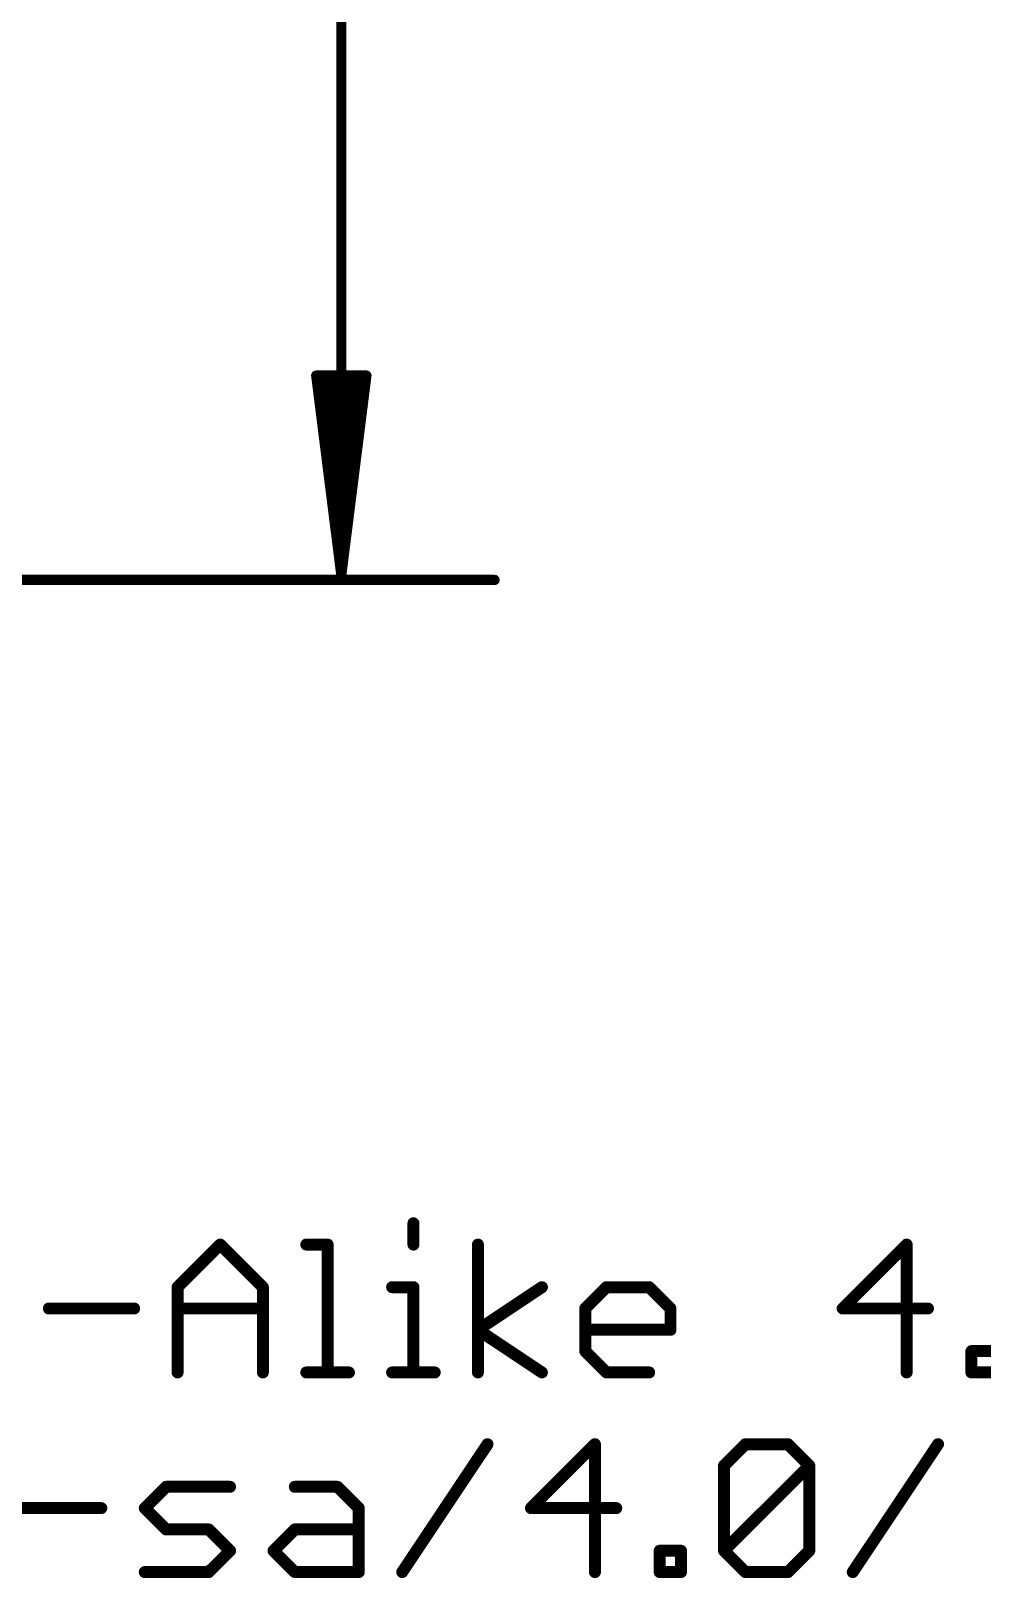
# Model space of a CAD drawing. Extents: x -41 to 98, y -71 to 29.
# Drawn here: x 39.23 to 51.33, y -12.7 to 6.98 of the extents above; entities that cross this region are included whole.
import ezdxf

# ---------------------------------------------------------------- set-up
doc = ezdxf.new("R2010")
doc.units = 0
doc.layers.add('47', color=253, linetype='CONTINUOUS')
doc.layers.add('51', color=53, linetype='CONTINUOUS')

msp = doc.modelspace()

# ---------------------------------------------------------------- linework, layer by layer
at = {"layer": '47', "const_width": 0.13}
for points in [[(43.18, 0.065), (43.18, 25.335)], [(43.18, 0.065), (42.8608, 2.6)], [(42.8608, 2.6), (43.4992, 2.6)], [(43.18, 0.065), (42.92, 2.6)], [(43.18, 0.065), (43.05, 2.6)], [(43.4992, 2.6), (43.18, 0.065)], [(43.31, 2.6), (43.18, 0.065)], [(43.44, 2.6), (43.18, 0.065)], [(38.1, 0), (45.13, 0)]]:
    msp.add_lwpolyline(points, dxfattribs=at)
at = {"layer": '47', "const_width": 0.065}
for points in [[(42.893, 2.6041, 1), (42.8285, 2.5959)], [(42.8608, 2.6325, 1), (42.8608, 2.5675)], [(42.9523, 2.6033, 1), (42.8877, 2.5967)], [(43.0825, 2.6017, 1), (43.0175, 2.5983)], [(43.3425, 2.5983, 1), (43.2775, 2.6017)], [(43.4723, 2.5967, 1), (43.4077, 2.6033)], [(43.5315, 2.5959, 1), (43.467, 2.6041)], [(43.4992, 2.5675, 1), (43.4992, 2.6325)], [(43.1478, 0.0691, 1), (43.2122, 0.0609)], [(43.1477, 0.0683, 1), (43.2123, 0.0617)], [(43.1475, 0.0633, 1), (43.2125, 0.0667)], [(43.1475, 0.0667, 1), (43.2125, 0.0633)], [(43.1475, 0.065, 1), (43.2125, 0.065)], [(43.1477, 0.0617, 1), (43.2123, 0.0683)], [(43.1478, 0.0609, 1), (43.2122, 0.0691)], [(45.13, -0.0325, 1), (45.13, 0.0325)]]:
    msp.add_lwpolyline(points, format="xyb", dxfattribs=at)
at = {"layer": '51', "const_width": 0.1524}
for points in [[(44.0974, -8.1856), (44.0974, -8.4568)], [(41.0976, -8.9991), (41.6399, -8.4568)], [(41.6399, -8.4568), (42.1823, -8.9991)], [(42.7348, -8.4568), (43.0059, -8.4568)], [(43.0059, -8.4568), (43.0059, -10.0838)], [(44.9176, -10.0838), (44.9176, -8.4568)], [(50.3697, -8.4568), (49.5563, -9.2703)], [(50.3697, -10.0838), (50.3697, -8.4568)], [(41.0976, -10.0838), (41.0976, -8.9991)], [(42.1823, -8.9991), (42.1823, -10.0838)], [(43.8262, -8.9991), (44.0974, -8.9991)], [(44.0974, -8.9991), (44.0974, -10.0838)], [(44.9176, -9.5415), (45.7311, -8.9991)], [(46.2819, -9.2703), (46.5531, -8.9991)], [(46.5531, -8.9991), (47.0954, -8.9991)], [(47.0954, -8.9991), (47.3666, -9.2703)], [(39.4605, -9.2703), (40.5451, -9.2703)], [(41.0976, -9.2703), (42.1823, -9.2703)], [(46.2819, -9.8126), (46.2819, -9.2703)], [(47.3666, -9.2703), (47.3666, -9.5415)], [(49.5563, -9.2703), (50.6409, -9.2703)], [(45.7311, -10.0838), (44.9176, -9.5415)], [(47.3666, -9.5415), (46.2819, -9.5415)], [(46.5531, -10.0838), (46.2819, -9.8126)], [(51.1934, -10.0838), (51.1934, -9.8126)], [(51.1934, -9.8126), (51.4646, -9.8126)], [(42.7348, -10.0838), (43.2771, -10.0838)], [(43.8262, -10.0838), (44.3685, -10.0838)], [(47.0954, -10.0838), (46.5531, -10.0838)], [(51.4646, -10.0838), (51.1934, -10.0838)], [(43.9546, -12.6238), (45.0393, -10.9968)], [(46.4053, -10.9968), (45.5918, -11.8103)], [(46.4053, -12.6238), (46.4053, -10.9968)], [(48.0475, -11.268), (48.3187, -10.9968)], [(48.3187, -10.9968), (48.861, -10.9968)], [(48.861, -10.9968), (49.1322, -11.268)], [(49.6847, -12.6238), (50.7693, -10.9968)], [(48.0475, -12.3526), (48.0475, -11.268)], [(48.0475, -12.3526), (49.1322, -11.268)], [(49.1322, -11.268), (49.1322, -12.3526)], [(40.6803, -11.8103), (40.9515, -11.5391)], [(40.9515, -11.5391), (41.765, -11.5391)], [(42.5886, -11.5391), (43.1309, -11.5391)], [(43.1309, -11.5391), (43.4021, -11.8103)], [(39.0431, -11.8103), (40.1278, -11.8103)], [(40.9515, -12.0815), (40.6803, -11.8103)], [(43.4021, -11.8103), (43.4021, -12.6238)], [(45.5918, -11.8103), (46.6764, -11.8103)], [(41.4938, -12.0815), (40.9515, -12.0815)], [(41.765, -12.3526), (41.4938, -12.0815)], [(42.3175, -12.3526), (42.5886, -12.0815)], [(42.5886, -12.0815), (43.4021, -12.0815)], [(41.4938, -12.6238), (41.765, -12.3526)], [(42.5886, -12.6238), (42.3175, -12.3526)], [(47.2289, -12.6238), (47.2289, -12.3526)], [(47.2289, -12.3526), (47.5001, -12.3526)], [(47.5001, -12.3526), (47.5001, -12.6238)], [(48.3187, -12.6238), (48.0475, -12.3526)], [(49.1322, -12.3526), (48.861, -12.6238)], [(40.6803, -12.6238), (41.4938, -12.6238)], [(43.4021, -12.6238), (42.5886, -12.6238)], [(47.5001, -12.6238), (47.2289, -12.6238)], [(48.861, -12.6238), (48.3187, -12.6238)]]:
    msp.add_lwpolyline(points, dxfattribs=at)
at = {"layer": '51', "const_width": 0.0762}
for points in [[(44.1355, -8.1856, 1), (44.0593, -8.1856)], [(41.6669, -8.4299, 1), (41.613, -8.4838)], [(41.6669, -8.4838, 1), (41.613, -8.4299)], [(42.7348, -8.4187, 1), (42.7348, -8.4949)], [(43.044, -8.4568, 1), (42.9678, -8.4568)], [(43.0059, -8.4949, 1), (43.0059, -8.4187)], [(44.0593, -8.4568, 1), (44.1355, -8.4568)], [(44.9557, -8.4568, 1), (44.8795, -8.4568)], [(50.4078, -8.4568, 1), (50.3316, -8.4568)], [(50.3967, -8.4838, 1), (50.3428, -8.4299)], [(41.1357, -8.9991, 1), (41.0595, -8.9991)], [(41.0707, -8.9722, 1), (41.1246, -9.0261)], [(42.2204, -8.9991, 1), (42.1442, -8.9991)], [(42.1553, -9.0261, 1), (42.2092, -8.9722)], [(43.8262, -8.961, 1), (43.8262, -9.0372)], [(44.1355, -8.9991, 1), (44.0593, -8.9991)], [(44.0974, -9.0372, 1), (44.0974, -8.961)], [(45.7523, -9.0308, 1), (45.71, -8.9674)], [(46.5531, -8.961, 1), (46.5531, -9.0372)], [(46.58, -9.0261, 1), (46.5262, -8.9722)], [(47.1224, -8.9722, 1), (47.0685, -9.0261)], [(47.0954, -9.0372, 1), (47.0954, -8.961)], [(39.4605, -9.2322, 1), (39.4605, -9.3084)], [(40.5451, -9.3084, 1), (40.5451, -9.2322)], [(41.0976, -9.2322, 1), (41.0976, -9.3084)], [(42.1823, -9.3084, 1), (42.1823, -9.2322)], [(46.32, -9.2703, 1), (46.2438, -9.2703)], [(46.255, -9.2434, 1), (46.3089, -9.2972)], [(47.4047, -9.2703, 1), (47.3285, -9.2703)], [(47.3397, -9.2972, 1), (47.3935, -9.2434)], [(49.5563, -9.2322, 1), (49.5563, -9.3084)], [(49.5293, -9.2434, 1), (49.5832, -9.2972)], [(50.6409, -9.3084, 1), (50.6409, -9.2322)], [(44.9388, -9.5098, 1), (44.8965, -9.5732)], [(44.8965, -9.5098, 1), (44.9388, -9.5732)], [(46.2819, -9.5034, 1), (46.2819, -9.5796)], [(47.3285, -9.5415, 1), (47.4047, -9.5415)], [(47.3666, -9.5796, 1), (47.3666, -9.5034)], [(46.3089, -9.7857, 1), (46.255, -9.8396)], [(46.2438, -9.8126, 1), (46.32, -9.8126)], [(51.2315, -9.8126, 1), (51.1553, -9.8126)], [(51.1934, -9.7745, 1), (51.1934, -9.8507)], [(42.7348, -10.0457, 1), (42.7348, -10.1219)], [(43.2771, -10.1219, 1), (43.2771, -10.0457)], [(43.8262, -10.0457, 1), (43.8262, -10.1219)], [(44.3685, -10.1219, 1), (44.3685, -10.0457)], [(45.71, -10.1155, 1), (45.7523, -10.0521)], [(46.5531, -10.0457, 1), (46.5531, -10.1219)], [(46.5262, -10.1107, 1), (46.58, -10.0569)], [(47.0954, -10.1219, 1), (47.0954, -10.0457)], [(51.1934, -10.0457, 1), (51.1934, -10.1219)], [(41.0595, -10.0838, 1), (41.1357, -10.0838)], [(42.1442, -10.0838, 1), (42.2204, -10.0838)], [(42.9678, -10.0838, 1), (43.044, -10.0838)], [(44.0593, -10.0838, 1), (44.1355, -10.0838)], [(44.8795, -10.0838, 1), (44.9557, -10.0838)], [(50.3316, -10.0838, 1), (50.4078, -10.0838)], [(51.1553, -10.0838, 1), (51.2315, -10.0838)], [(45.071, -11.0179, 1), (45.0076, -10.9757)], [(46.4434, -10.9968, 1), (46.3672, -10.9968)], [(46.4322, -11.0238, 1), (46.3783, -10.9699)], [(48.3187, -10.9587, 1), (48.3187, -11.0349)], [(48.3456, -11.0238, 1), (48.2917, -10.9699)], [(48.8879, -10.9699, 1), (48.8341, -11.0238)], [(48.861, -11.0349, 1), (48.861, -10.9587)], [(50.801, -11.0179, 1), (50.7376, -10.9757)], [(48.0856, -11.268, 1), (48.0094, -11.268)], [(48.0206, -11.241, 1), (48.0744, -11.2949)], [(49.1703, -11.268, 1), (49.0941, -11.268)], [(49.1591, -11.2949, 1), (49.1052, -11.241)], [(49.1052, -11.2949, 1), (49.1591, -11.241)], [(40.9515, -11.501, 1), (40.9515, -11.5772)], [(40.9784, -11.5661, 1), (40.9245, -11.5122)], [(41.765, -11.5772, 1), (41.765, -11.501)], [(42.5886, -11.501, 1), (42.5886, -11.5772)], [(43.1579, -11.5122, 1), (43.104, -11.5661)], [(43.1309, -11.5772, 1), (43.1309, -11.501)], [(40.1278, -11.8484, 1), (40.1278, -11.7722)], [(40.7072, -11.7834, 1), (40.6534, -11.8372)], [(40.6534, -11.7834, 1), (40.7072, -11.8372)], [(43.4402, -11.8103, 1), (43.364, -11.8103)], [(43.3752, -11.8372, 1), (43.4291, -11.7834)], [(45.5918, -11.7722, 1), (45.5918, -11.8484)], [(45.5648, -11.7834, 1), (45.6187, -11.8372)], [(46.6764, -11.8484, 1), (46.6764, -11.7722)], [(40.9515, -12.0434, 1), (40.9515, -12.1196)], [(41.5207, -12.0545, 1), (41.4668, -12.1084)], [(41.4938, -12.1196, 1), (41.4938, -12.0434)], [(42.5886, -12.0434, 1), (42.5886, -12.1196)], [(42.6156, -12.1084, 1), (42.5617, -12.0545)], [(43.4021, -12.1196, 1), (43.4021, -12.0434)], [(40.9245, -12.1084, 1), (40.9784, -12.0545)], [(41.7919, -12.3796, 1), (41.738, -12.3257)], [(41.738, -12.3796, 1), (41.7919, -12.3257)], [(42.3444, -12.3257, 1), (42.2905, -12.3796)], [(42.2905, -12.3257, 1), (42.3444, -12.3796)], [(47.267, -12.3526, 1), (47.1908, -12.3526)], [(47.2289, -12.3145, 1), (47.2289, -12.3907)], [(47.5382, -12.3526, 1), (47.462, -12.3526)], [(47.5001, -12.3907, 1), (47.5001, -12.3145)], [(48.0744, -12.3257, 1), (48.0206, -12.3796)], [(48.0206, -12.3257, 1), (48.0744, -12.3796)], [(48.0094, -12.3526, 1), (48.0856, -12.3526)], [(49.0941, -12.3526, 1), (49.1703, -12.3526)], [(49.1591, -12.3796, 1), (49.1052, -12.3257)], [(40.6803, -12.5857, 1), (40.6803, -12.6619)], [(41.4669, -12.5969, 1), (41.5207, -12.6507)], [(41.4938, -12.6619, 1), (41.4938, -12.5857)], [(42.5886, -12.5857, 1), (42.5886, -12.6619)], [(42.5617, -12.6507, 1), (42.6156, -12.5969)], [(43.364, -12.6238, 1), (43.4402, -12.6238)], [(43.4021, -12.6619, 1), (43.4021, -12.5857)], [(43.9229, -12.6027, 1), (43.9863, -12.6449)], [(46.3672, -12.6238, 1), (46.4434, -12.6238)], [(47.2289, -12.5857, 1), (47.2289, -12.6619)], [(47.1908, -12.6238, 1), (47.267, -12.6238)], [(47.462, -12.6238, 1), (47.5382, -12.6238)], [(47.5001, -12.6619, 1), (47.5001, -12.5857)], [(48.3187, -12.5857, 1), (48.3187, -12.6619)], [(48.2917, -12.6507, 1), (48.3456, -12.5969)], [(48.8341, -12.5969, 1), (48.8879, -12.6507)], [(48.861, -12.6619, 1), (48.861, -12.5857)], [(49.653, -12.6027, 1), (49.7164, -12.6449)]]:
    msp.add_lwpolyline(points, format="xyb", dxfattribs=at)

doc.saveas('drawing.dxf')
